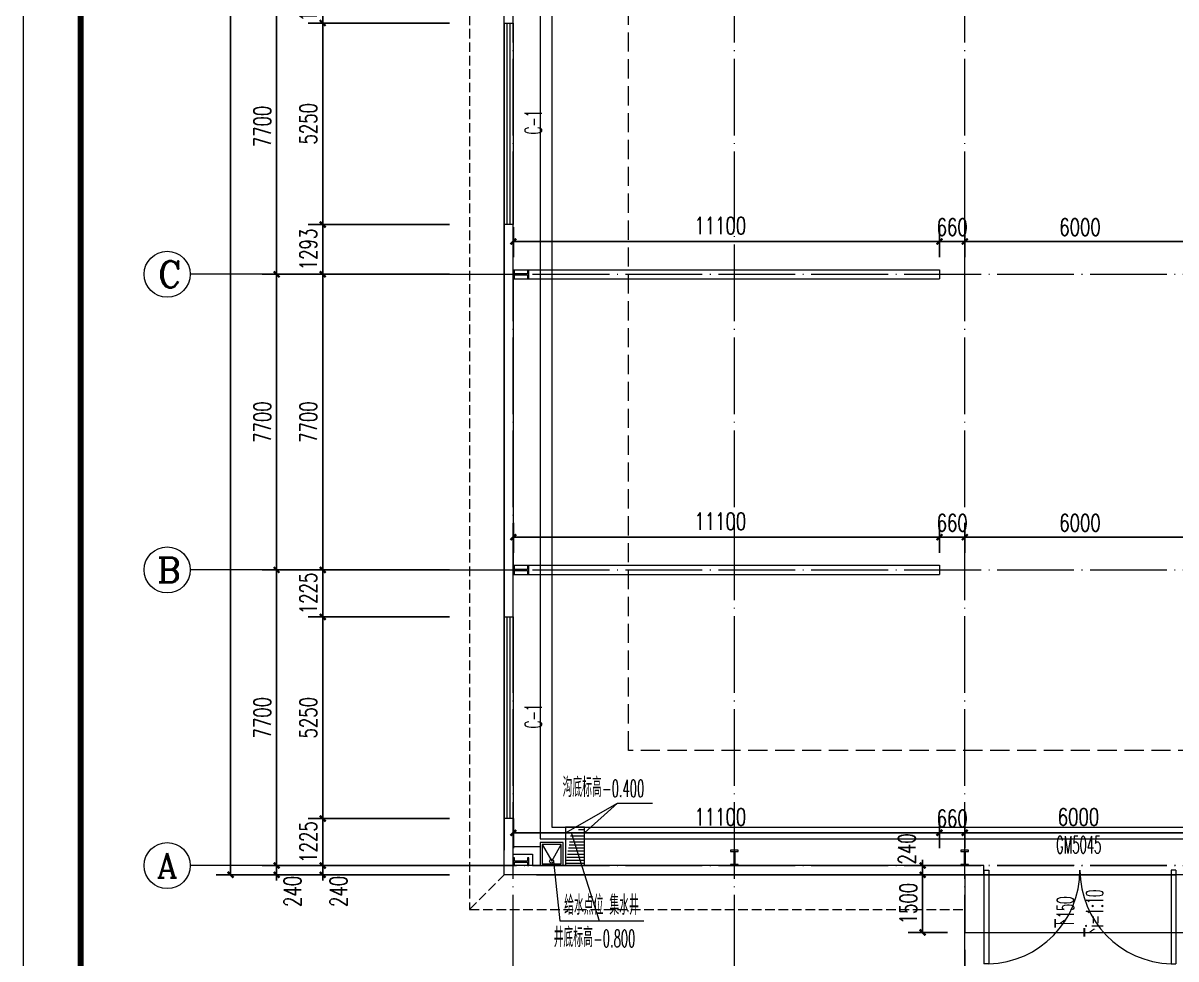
# Model space of a CAD drawing. Header units: inches. Extents: x -3733042 to -3450527, y 579159 to 997713.
# Drawn here: x -3561977 to -3531947, y 787208 to 811583 of the extents above; entities that cross this region are included whole.
import ezdxf

# ---------------------------------------------------------------- set-up
doc = ezdxf.new("R2010")
doc.units = ezdxf.units.IN
doc.header["$LTSCALE"] = 1000
doc.header["$MEASUREMENT"] = 0
doc.linetypes.add('DASH', pattern=[0.35, 0.25, -0.1])
doc.linetypes.add('DOTE', pattern=[2.42, 2, -0.2, 0.02, -0.2])
doc.layers.get('0').update_dxf_attribs({"lineweight": 18})
for name, color, linetype, lineweight in [('AXIS', 30, 'Continuous', 18), ('AXIS_TEXT', 7, 'Continuous', 18), ('COLUMN', 34, 'Continuous', 18), ('DIM_LEAD', 3, 'Continuous', 18), ('DIM_SYMB', 3, 'Continuous', 18), ('DOTE', 14, 'DOTE', 18), ('GROUND', 5, 'DASH', 18), ('PUB_DIM', 3, 'Continuous', 18), ('PUB_TEXT', 7, 'Continuous', 18), ('PUB_TITLE', 153, 'Continuous', 18), ('SURFACE', 255, 'Continuous', 18), ('WALL', 6, 'Continuous', 18), ('WINDOW', 4, 'Continuous', 18), ('WINDOW_TEXT', 7, 'Continuous', 18), ('地漏雨水管', 41, 'Continuous', 18), ('洁具', 115, 'Continuous', 18)]:
    doc.layers.add(name, color=color, linetype=linetype, lineweight=lineweight)
doc.styles.add('_TCH_AXIS', font='complex.shx', dxfattribs={"bigfont": 'gbcbig.shx'})
doc.styles.add('_TCH_DIM', font='simplex.shx', dxfattribs={"width": 0.7, "bigfont": 'gbcbig.shx'})
doc.styles.add('_TCH_DIM_T3', font='simplex.shx', dxfattribs={"width": 0.705882, "bigfont": 'gbcbig.shx'})
doc.styles.add('_TCH_WINDOW', font='simplex.shx', dxfattribs={"width": 0.7, "bigfont": 'gbcbig.shx'})
doc.styles.add('COMPLEX', font='complex.shx')
doc.dimstyles.new('_TCH_ARCH&&150', dxfattribs={"dimtxt": 446.25, "dimasz": 150, "dimexe": 375, "dimexo": 450, "dimgap": 150, "dimtad": 1, "dimdec": 0, "dimzin": 0, "dimdsep": 46, "dimtxsty": '_TCH_DIM_T3', "dimblk": 'ARCHTICK', "dimcen": 0.09, "dimdle": 300, "dimclrt": 7, "dimazin": 2, "dimtfac": 1, "dimtdec": 0, "dimtix": 1, "dimtmove": 2, "dimatfit": 3, "dimfxl": 1, "dimtolj": 1, "dimarcsym": 0})

# ---------------------------------------------------------------- blocks, each defined once
blk = doc.blocks.new('A$C7B7769C5')
at = {"layer": '洁具'}
for points in [[(0, 0), (600, 0), (600, 600), (0, 600)], [(50, 50), (550, 50), (550, 550), (50, 550)]]:
    blk.add_lwpolyline(points, close=True, dxfattribs=at)
blk.add_lwpolyline([(50, 550), (300, 117), (550, 550)], dxfattribs=at)
blk.add_circle((297, 117), 50, dxfattribs=at)
blk = doc.blocks.new('_ArchTick_2')
at = {"color": 0, "linetype": 'ByBlock'}
blk.add_lwpolyline([(-0.5, -0.5, 0.4, 0.4, 0), (0.5, 0.5, 0.4, 0.4, 0)], format="xyseb", dxfattribs=at)
blk = doc.blocks.new('*X145')
at = {"layer": 'PUB_DIM', "color": 0, "lineweight": -2}
for p, q in [((-3537447, 787449), (-3537447, 785851)), ((-3531447, 787449), (-3531447, 785851)), ((-3537447, 786226), (-3531447, 786226))]:
    blk.add_line(p, q, dxfattribs=at)
at = {"layer": 'PUB_DIM', "color": 0, "lineweight": -2, "xscale": 150, "yscale": 150, "zscale": 150, "rotation": 180}
blk.add_blockref('_ArchTick_2', (-3537447, 786226), dxfattribs=at)
at = {"layer": 'PUB_DIM', "color": 0, "lineweight": -2, "xscale": 150, "yscale": 150, "zscale": 150}
blk.add_blockref('_ArchTick_2', (-3531447, 786226), dxfattribs=at)
at = {"layer": 'PUB_DIM', "color": 7, "insert": (-3534447, 786599), "char_height": 446.2, "width": 1665, "attachment_point": 5, "style": '_TCH_DIM_T3'}
blk.add_mtext('6000', dxfattribs=at)
blk = doc.blocks.new('_ARCHTICK')
at = {"color": 0, "linetype": 'ByBlock', "const_width": 0.4}
blk.add_lwpolyline([(-0.5, -0.5), (0.5, 0.5)], dxfattribs=at)
blk = doc.blocks.new('*X147')
at = {"layer": 'PUB_DIM', "color": 0, "lineweight": -2}
for p, q in [((-3537897, 789399), (-3538920, 789399)), ((-3538545, 787899), (-3538545, 789399)), ((-3537897, 787899), (-3538920, 787899))]:
    blk.add_line(p, q, dxfattribs=at)
at = {"layer": 'PUB_DIM', "color": 0, "lineweight": -2, "xscale": 150, "yscale": 150, "zscale": 150}
for p, rotation in [((-3538545, 789399), 90), ((-3538545, 787899), 270)]:
    blk.add_blockref('_ArchTick_2', p, dxfattribs=dict(at, rotation=rotation))
at = {"layer": 'PUB_DIM', "color": 7, "insert": (-3538918, 788649), "char_height": 446.2, "width": 1485, "attachment_point": 5, "rotation": 90, "style": '_TCH_DIM_T3'}
blk.add_mtext('1500', dxfattribs=at)
blk = doc.blocks.new('*X148')
at = {"layer": 'PUB_DIM', "color": 0, "lineweight": -2}
for p, q in [((-3538545, 789639), (-3538545, 789789)), ((-3537897, 789639), (-3538920, 789639)), ((-3538545, 789399), (-3538545, 789639)), ((-3537897, 789399), (-3538920, 789399)), ((-3538545, 789399), (-3538545, 789249))]:
    blk.add_line(p, q, dxfattribs=at)
at = {"layer": 'PUB_DIM', "color": 0, "lineweight": -2, "xscale": 150, "yscale": 150, "zscale": 150}
for p, rotation in [((-3538545, 789639), 270), ((-3538545, 789399), 90)]:
    blk.add_blockref('_ArchTick_2', p, dxfattribs=dict(at, rotation=rotation))
at = {"layer": 'PUB_DIM', "color": 7, "insert": (-3538958, 790073), "char_height": 446.2, "width": 1215, "attachment_point": 5, "rotation": 90, "style": '_TCH_DIM_T3'}
blk.add_mtext('240', dxfattribs=at)
blk = doc.blocks.new('*X222')
at = {"layer": 'PUB_DIM', "color": 0, "lineweight": -2}
for p, q in [((-3549206, 790089), (-3549206, 790868)), ((-3538106, 790089), (-3538106, 790868)), ((-3549206, 790493), (-3538106, 790493))]:
    blk.add_line(p, q, dxfattribs=at)
at = {"layer": 'PUB_DIM', "color": 0, "lineweight": -2, "xscale": 150, "yscale": 150, "zscale": 150, "rotation": 180}
blk.add_blockref('_ArchTick_2', (-3549206, 790493), dxfattribs=at)
at = {"layer": 'PUB_DIM', "color": 0, "lineweight": -2, "xscale": 150, "yscale": 150, "zscale": 150}
blk.add_blockref('_ArchTick_2', (-3538106, 790493), dxfattribs=at)
at = {"layer": 'PUB_DIM', "color": 7, "insert": (-3543816, 790906), "char_height": 446.2, "width": 1710, "attachment_point": 5, "style": '_TCH_DIM_T3'}
blk.add_mtext('11100', dxfattribs=at)
blk = doc.blocks.new('*X223')
at = {"layer": 'PUB_DIM', "color": 0, "lineweight": -2}
for p, q in [((-3538106, 790089), (-3538106, 790868)), ((-3537446, 790089), (-3537446, 790868)), ((-3538106, 790493), (-3538256, 790493)), ((-3538106, 790493), (-3537446, 790493)), ((-3537446, 790493), (-3537296, 790493))]:
    blk.add_line(p, q, dxfattribs=at)
at = {"layer": 'PUB_DIM', "color": 0, "lineweight": -2, "xscale": 150, "yscale": 150, "zscale": 150}
blk.add_blockref('_ArchTick_2', (-3538106, 790493), dxfattribs=at)
at = {"layer": 'PUB_DIM', "color": 0, "lineweight": -2, "xscale": 150, "yscale": 150, "zscale": 150, "rotation": 180}
blk.add_blockref('_ArchTick_2', (-3537446, 790493), dxfattribs=at)
at = {"layer": 'PUB_DIM', "color": 7, "insert": (-3537776, 790867), "char_height": 446.2, "width": 1215, "attachment_point": 5, "style": '_TCH_DIM_T3'}
blk.add_mtext('660', dxfattribs=at)
blk = doc.blocks.new('*X224')
at = {"layer": 'PUB_DIM', "color": 0, "lineweight": -2}
for p, q in [((-3537446, 790089), (-3537446, 790868)), ((-3531446, 790089), (-3531446, 790868)), ((-3537446, 790493), (-3531446, 790493))]:
    blk.add_line(p, q, dxfattribs=at)
at = {"layer": 'PUB_DIM', "color": 0, "lineweight": -2, "xscale": 150, "yscale": 150, "zscale": 150, "rotation": 180}
blk.add_blockref('_ArchTick_2', (-3537446, 790493), dxfattribs=at)
at = {"layer": 'PUB_DIM', "color": 0, "lineweight": -2, "xscale": 150, "yscale": 150, "zscale": 150}
blk.add_blockref('_ArchTick_2', (-3531446, 790493), dxfattribs=at)
at = {"layer": 'PUB_DIM', "color": 7, "insert": (-3534486, 790906), "char_height": 446.2, "width": 1665, "attachment_point": 5, "style": '_TCH_DIM_T3'}
blk.add_mtext('6000', dxfattribs=at)
blk = doc.blocks.new('*X227')
at = {"layer": 'PUB_DIM', "color": 0, "lineweight": -2}
for p, q in [((-3549206, 797789), (-3549206, 798568)), ((-3538106, 797789), (-3538106, 798568)), ((-3549206, 798193), (-3538106, 798193))]:
    blk.add_line(p, q, dxfattribs=at)
at = {"layer": 'PUB_DIM', "color": 0, "lineweight": -2, "xscale": 150, "yscale": 150, "zscale": 150, "rotation": 180}
blk.add_blockref('_ArchTick_2', (-3549206, 798193), dxfattribs=at)
at = {"layer": 'PUB_DIM', "color": 0, "lineweight": -2, "xscale": 150, "yscale": 150, "zscale": 150}
blk.add_blockref('_ArchTick_2', (-3538106, 798193), dxfattribs=at)
at = {"layer": 'PUB_DIM', "color": 7, "insert": (-3543816, 798606), "char_height": 446.2, "width": 1710, "attachment_point": 5, "style": '_TCH_DIM_T3'}
blk.add_mtext('11100', dxfattribs=at)
blk = doc.blocks.new('*X228')
at = {"layer": 'PUB_DIM', "color": 0, "lineweight": -2}
for p, q in [((-3538106, 797789), (-3538106, 798568)), ((-3537446, 797789), (-3537446, 798568)), ((-3538106, 798193), (-3538256, 798193)), ((-3538106, 798193), (-3537446, 798193)), ((-3537446, 798193), (-3537296, 798193))]:
    blk.add_line(p, q, dxfattribs=at)
at = {"layer": 'PUB_DIM', "color": 0, "lineweight": -2, "xscale": 150, "yscale": 150, "zscale": 150}
blk.add_blockref('_ArchTick_2', (-3538106, 798193), dxfattribs=at)
at = {"layer": 'PUB_DIM', "color": 0, "lineweight": -2, "xscale": 150, "yscale": 150, "zscale": 150, "rotation": 180}
blk.add_blockref('_ArchTick_2', (-3537446, 798193), dxfattribs=at)
at = {"layer": 'PUB_DIM', "color": 7, "insert": (-3537776, 798567), "char_height": 446.2, "width": 1215, "attachment_point": 5, "style": '_TCH_DIM_T3'}
blk.add_mtext('660', dxfattribs=at)
blk = doc.blocks.new('*X229')
at = {"layer": 'PUB_DIM', "color": 0, "lineweight": -2}
for p, q in [((-3537446, 797789), (-3537446, 798568)), ((-3531446, 797789), (-3531446, 798568)), ((-3537446, 798193), (-3531446, 798193))]:
    blk.add_line(p, q, dxfattribs=at)
at = {"layer": 'PUB_DIM', "color": 0, "lineweight": -2, "xscale": 150, "yscale": 150, "zscale": 150, "rotation": 180}
blk.add_blockref('_ArchTick_2', (-3537446, 798193), dxfattribs=at)
at = {"layer": 'PUB_DIM', "color": 0, "lineweight": -2, "xscale": 150, "yscale": 150, "zscale": 150}
blk.add_blockref('_ArchTick_2', (-3531446, 798193), dxfattribs=at)
at = {"layer": 'PUB_DIM', "color": 7, "insert": (-3534446, 798567), "char_height": 446.2, "width": 1665, "attachment_point": 5, "style": '_TCH_DIM_T3'}
blk.add_mtext('6000', dxfattribs=at)
blk = doc.blocks.new('*X232')
at = {"layer": 'PUB_DIM', "color": 0, "lineweight": -2}
for p, q in [((-3549206, 805489), (-3549206, 806268)), ((-3538106, 805489), (-3538106, 806268)), ((-3549206, 805893), (-3538106, 805893))]:
    blk.add_line(p, q, dxfattribs=at)
at = {"layer": 'PUB_DIM', "color": 0, "lineweight": -2, "xscale": 150, "yscale": 150, "zscale": 150, "rotation": 180}
blk.add_blockref('_ArchTick_2', (-3549206, 805893), dxfattribs=at)
at = {"layer": 'PUB_DIM', "color": 0, "lineweight": -2, "xscale": 150, "yscale": 150, "zscale": 150}
blk.add_blockref('_ArchTick_2', (-3538106, 805893), dxfattribs=at)
at = {"layer": 'PUB_DIM', "color": 7, "insert": (-3543816, 806306), "char_height": 446.2, "width": 1710, "attachment_point": 5, "style": '_TCH_DIM_T3'}
blk.add_mtext('11100', dxfattribs=at)
blk = doc.blocks.new('*X233')
at = {"layer": 'PUB_DIM', "color": 0, "lineweight": -2}
for p, q in [((-3538106, 805489), (-3538106, 806268)), ((-3537446, 805489), (-3537446, 806268)), ((-3538106, 805893), (-3538256, 805893)), ((-3538106, 805893), (-3537446, 805893)), ((-3537446, 805893), (-3537296, 805893))]:
    blk.add_line(p, q, dxfattribs=at)
at = {"layer": 'PUB_DIM', "color": 0, "lineweight": -2, "xscale": 150, "yscale": 150, "zscale": 150}
blk.add_blockref('_ArchTick_2', (-3538106, 805893), dxfattribs=at)
at = {"layer": 'PUB_DIM', "color": 0, "lineweight": -2, "xscale": 150, "yscale": 150, "zscale": 150, "rotation": 180}
blk.add_blockref('_ArchTick_2', (-3537446, 805893), dxfattribs=at)
at = {"layer": 'PUB_DIM', "color": 7, "insert": (-3537776, 806267), "char_height": 446.2, "width": 1215, "attachment_point": 5, "style": '_TCH_DIM_T3'}
blk.add_mtext('660', dxfattribs=at)
blk = doc.blocks.new('*X234')
at = {"layer": 'PUB_DIM', "color": 0, "lineweight": -2}
for p, q in [((-3537446, 805489), (-3537446, 806268)), ((-3531446, 805489), (-3531446, 806268)), ((-3537446, 805893), (-3531446, 805893))]:
    blk.add_line(p, q, dxfattribs=at)
at = {"layer": 'PUB_DIM', "color": 0, "lineweight": -2, "xscale": 150, "yscale": 150, "zscale": 150, "rotation": 180}
blk.add_blockref('_ArchTick_2', (-3537446, 805893), dxfattribs=at)
at = {"layer": 'PUB_DIM', "color": 0, "lineweight": -2, "xscale": 150, "yscale": 150, "zscale": 150}
blk.add_blockref('_ArchTick_2', (-3531446, 805893), dxfattribs=at)
at = {"layer": 'PUB_DIM', "color": 7, "insert": (-3534446, 806267), "char_height": 446.2, "width": 1665, "attachment_point": 5, "style": '_TCH_DIM_T3'}
blk.add_mtext('6000', dxfattribs=at)
blk = doc.blocks.new('*X556')
at = {"layer": 'AXIS', "color": 0, "lineweight": -2}
for p, q in [((-3554172, 789639), (-3554172, 789789)), ((-3550872, 789639), (-3554547, 789639)), ((-3554172, 789399), (-3554172, 789639)), ((-3550872, 789399), (-3554547, 789399)), ((-3554172, 789399), (-3554172, 789249))]:
    blk.add_line(p, q, dxfattribs=at)
at = {"layer": 'AXIS', "color": 0, "lineweight": -2, "xscale": 150, "yscale": 150, "zscale": 150}
for p, rotation in [((-3554172, 789639), 270), ((-3554172, 789399), 90)]:
    blk.add_blockref('_ArchTick_2', p, dxfattribs=dict(at, rotation=rotation))
at = {"layer": 'AXIS', "color": 7, "insert": (-3553759, 788966), "char_height": 446.2, "width": 1215, "attachment_point": 5, "rotation": 90, "style": '_TCH_DIM_T3'}
blk.add_mtext('240', dxfattribs=at)
blk = doc.blocks.new('*X557')
at = {"layer": 'AXIS', "color": 0, "lineweight": -2}
for p, q in [((-3554172, 790864), (-3554172, 791014)), ((-3550872, 790864), (-3554547, 790864)), ((-3554172, 789639), (-3554172, 790864)), ((-3550872, 789639), (-3554547, 789639)), ((-3554172, 789639), (-3554172, 789489))]:
    blk.add_line(p, q, dxfattribs=at)
at = {"layer": 'AXIS', "color": 0, "lineweight": -2, "xscale": 150, "yscale": 150, "zscale": 150}
for p, rotation in [((-3554172, 790864), 270), ((-3554172, 789639), 90)]:
    blk.add_blockref('_ArchTick_2', p, dxfattribs=dict(at, rotation=rotation))
at = {"layer": 'AXIS', "color": 7, "insert": (-3554545, 790252), "char_height": 446.2, "width": 1485, "attachment_point": 5, "rotation": 90, "style": '_TCH_DIM_T3'}
blk.add_mtext('1225', dxfattribs=at)
blk = doc.blocks.new('*X558')
at = {"layer": 'AXIS', "color": 0, "lineweight": -2}
for p, q in [((-3550872, 796114), (-3554547, 796114)), ((-3554172, 790864), (-3554172, 796114)), ((-3550872, 790864), (-3554547, 790864))]:
    blk.add_line(p, q, dxfattribs=at)
at = {"layer": 'AXIS', "color": 0, "lineweight": -2, "xscale": 150, "yscale": 150, "zscale": 150}
for p, rotation in [((-3554172, 796114), 90), ((-3554172, 790864), 270)]:
    blk.add_blockref('_ArchTick_2', p, dxfattribs=dict(at, rotation=rotation))
at = {"layer": 'AXIS', "color": 7, "insert": (-3554545, 793489), "char_height": 446.2, "width": 1575, "attachment_point": 5, "rotation": 90, "style": '_TCH_DIM_T3'}
blk.add_mtext('5250', dxfattribs=at)
blk = doc.blocks.new('*X559')
at = {"layer": 'AXIS', "color": 0, "lineweight": -2}
for p, q in [((-3550872, 797339), (-3554547, 797339)), ((-3554172, 797339), (-3554172, 797489)), ((-3554172, 796114), (-3554172, 797339)), ((-3550872, 796114), (-3554547, 796114)), ((-3554172, 796114), (-3554172, 795964))]:
    blk.add_line(p, q, dxfattribs=at)
at = {"layer": 'AXIS', "color": 0, "lineweight": -2, "xscale": 150, "yscale": 150, "zscale": 150}
for p, rotation in [((-3554172, 797339), 270), ((-3554172, 796114), 90)]:
    blk.add_blockref('_ArchTick_2', p, dxfattribs=dict(at, rotation=rotation))
at = {"layer": 'AXIS', "color": 7, "insert": (-3554545, 796727), "char_height": 446.2, "width": 1485, "attachment_point": 5, "rotation": 90, "style": '_TCH_DIM_T3'}
blk.add_mtext('1225', dxfattribs=at)
blk = doc.blocks.new('*X560')
at = {"layer": 'AXIS', "color": 0, "lineweight": -2}
for p, q in [((-3550872, 805039), (-3554547, 805039)), ((-3554172, 797339), (-3554172, 805039)), ((-3550872, 797339), (-3554547, 797339))]:
    blk.add_line(p, q, dxfattribs=at)
at = {"layer": 'AXIS', "color": 0, "lineweight": -2, "xscale": 150, "yscale": 150, "zscale": 150}
for p, rotation in [((-3554172, 805039), 90), ((-3554172, 797339), 270)]:
    blk.add_blockref('_ArchTick_2', p, dxfattribs=dict(at, rotation=rotation))
at = {"layer": 'AXIS', "color": 7, "insert": (-3554545, 801189), "char_height": 446.2, "width": 1665, "attachment_point": 5, "rotation": 90, "style": '_TCH_DIM_T3'}
blk.add_mtext('7700', dxfattribs=at)
blk = doc.blocks.new('*X561')
at = {"layer": 'AXIS', "color": 0, "lineweight": -2}
for p, q in [((-3550872, 806333), (-3554547, 806333)), ((-3554172, 806333), (-3554172, 806483)), ((-3554172, 805039), (-3554172, 806333)), ((-3550872, 805039), (-3554547, 805039)), ((-3554172, 805039), (-3554172, 804889))]:
    blk.add_line(p, q, dxfattribs=at)
at = {"layer": 'AXIS', "color": 0, "lineweight": -2, "xscale": 150, "yscale": 150, "zscale": 150}
for p, rotation in [((-3554172, 806333), 270), ((-3554172, 805039), 90)]:
    blk.add_blockref('_ArchTick_2', p, dxfattribs=dict(at, rotation=rotation))
at = {"layer": 'AXIS', "color": 7, "insert": (-3554545, 805686), "char_height": 446.2, "width": 1485, "attachment_point": 5, "rotation": 90, "style": '_TCH_DIM_T3'}
blk.add_mtext('1293', dxfattribs=at)
blk = doc.blocks.new('*X562')
at = {"layer": 'AXIS', "color": 0, "lineweight": -2}
for p, q in [((-3550872, 811583), (-3554547, 811583)), ((-3554172, 806333), (-3554172, 811583)), ((-3550872, 806333), (-3554547, 806333))]:
    blk.add_line(p, q, dxfattribs=at)
at = {"layer": 'AXIS', "color": 0, "lineweight": -2, "xscale": 150, "yscale": 150, "zscale": 150}
for p, rotation in [((-3554172, 811583), 90), ((-3554172, 806333), 270)]:
    blk.add_blockref('_ArchTick_2', p, dxfattribs=dict(at, rotation=rotation))
at = {"layer": 'AXIS', "color": 7, "insert": (-3554545, 808958), "char_height": 446.2, "width": 1575, "attachment_point": 5, "rotation": 90, "style": '_TCH_DIM_T3'}
blk.add_mtext('5250', dxfattribs=at)
blk = doc.blocks.new('*X563')
at = {"layer": 'AXIS', "color": 0, "lineweight": -2}
for p, q in [((-3550872, 812739), (-3554547, 812739)), ((-3554172, 812739), (-3554172, 812889)), ((-3554172, 811583), (-3554172, 812739)), ((-3550872, 811583), (-3554547, 811583)), ((-3554172, 811583), (-3554172, 811433))]:
    blk.add_line(p, q, dxfattribs=at)
at = {"layer": 'AXIS', "color": 0, "lineweight": -2, "xscale": 150, "yscale": 150, "zscale": 150}
for p, rotation in [((-3554172, 812739), 270), ((-3554172, 811583), 90)]:
    blk.add_blockref('_ArchTick_2', p, dxfattribs=dict(at, rotation=rotation))
at = {"layer": 'AXIS', "color": 7, "insert": (-3554545, 812161), "char_height": 446.2, "width": 1350, "attachment_point": 5, "rotation": 90, "style": '_TCH_DIM_T3'}
blk.add_mtext('1157', dxfattribs=at)
blk = doc.blocks.new('*X577')
at = {"layer": 'AXIS', "color": 0, "lineweight": -2}
for p, q in [((-3555372, 789639), (-3555372, 789789)), ((-3552072, 789639), (-3555747, 789639)), ((-3555372, 789399), (-3555372, 789639)), ((-3552072, 789399), (-3555747, 789399)), ((-3555372, 789399), (-3555372, 789249))]:
    blk.add_line(p, q, dxfattribs=at)
at = {"layer": 'AXIS', "color": 0, "lineweight": -2, "xscale": 150, "yscale": 150, "zscale": 150}
for p, rotation in [((-3555372, 789639), 270), ((-3555372, 789399), 90)]:
    blk.add_blockref('_ArchTick_2', p, dxfattribs=dict(at, rotation=rotation))
at = {"layer": 'AXIS', "color": 7, "insert": (-3554959, 788966), "char_height": 446.2, "width": 1215, "attachment_point": 5, "rotation": 90, "style": '_TCH_DIM_T3'}
blk.add_mtext('240', dxfattribs=at)
blk = doc.blocks.new('*X578')
at = {"layer": 'AXIS', "color": 0, "lineweight": -2}
for p, q in [((-3552072, 797339), (-3555747, 797339)), ((-3555372, 789639), (-3555372, 797339)), ((-3552072, 789639), (-3555747, 789639))]:
    blk.add_line(p, q, dxfattribs=at)
at = {"layer": 'AXIS', "color": 0, "lineweight": -2, "xscale": 150, "yscale": 150, "zscale": 150}
for p, rotation in [((-3555372, 797339), 90), ((-3555372, 789639), 270)]:
    blk.add_blockref('_ArchTick_2', p, dxfattribs=dict(at, rotation=rotation))
at = {"layer": 'AXIS', "color": 7, "insert": (-3555745, 793489), "char_height": 446.2, "width": 1665, "attachment_point": 5, "rotation": 90, "style": '_TCH_DIM_T3'}
blk.add_mtext('7700', dxfattribs=at)
blk = doc.blocks.new('*X579')
at = {"layer": 'AXIS', "color": 0, "lineweight": -2}
for p, q in [((-3552072, 805039), (-3555747, 805039)), ((-3555372, 797339), (-3555372, 805039)), ((-3552072, 797339), (-3555747, 797339))]:
    blk.add_line(p, q, dxfattribs=at)
at = {"layer": 'AXIS', "color": 0, "lineweight": -2, "xscale": 150, "yscale": 150, "zscale": 150}
for p, rotation in [((-3555372, 805039), 90), ((-3555372, 797339), 270)]:
    blk.add_blockref('_ArchTick_2', p, dxfattribs=dict(at, rotation=rotation))
at = {"layer": 'AXIS', "color": 7, "insert": (-3555745, 801189), "char_height": 446.2, "width": 1665, "attachment_point": 5, "rotation": 90, "style": '_TCH_DIM_T3'}
blk.add_mtext('7700', dxfattribs=at)
blk = doc.blocks.new('*X580')
at = {"layer": 'AXIS', "color": 0, "lineweight": -2}
for p, q in [((-3552072, 812739), (-3555747, 812739)), ((-3555372, 805039), (-3555372, 812739)), ((-3552072, 805039), (-3555747, 805039))]:
    blk.add_line(p, q, dxfattribs=at)
at = {"layer": 'AXIS', "color": 0, "lineweight": -2, "xscale": 150, "yscale": 150, "zscale": 150}
for p, rotation in [((-3555372, 812739), 90), ((-3555372, 805039), 270)]:
    blk.add_blockref('_ArchTick_2', p, dxfattribs=dict(at, rotation=rotation))
at = {"layer": 'AXIS', "color": 7, "insert": (-3555745, 808889), "char_height": 446.2, "width": 1665, "attachment_point": 5, "rotation": 90, "style": '_TCH_DIM_T3'}
blk.add_mtext('7700', dxfattribs=at)
blk = doc.blocks.new('*X588')
at = {"layer": 'AXIS', "color": 0, "lineweight": -2}
for p, q in [((-3552072, 859179), (-3556947, 859179)), ((-3556572, 789399), (-3556572, 859179)), ((-3552072, 789399), (-3556947, 789399))]:
    blk.add_line(p, q, dxfattribs=at)
at = {"layer": 'AXIS', "color": 0, "lineweight": -2, "xscale": 150, "yscale": 150, "zscale": 150}
for p, rotation in [((-3556572, 859179), 90), ((-3556572, 789399), 270)]:
    blk.add_blockref('_ArchTick_2', p, dxfattribs=dict(at, rotation=rotation))
at = {"layer": 'AXIS', "color": 7, "insert": (-3556945, 824289), "char_height": 446.2, "width": 2115, "attachment_point": 5, "rotation": 90, "style": '_TCH_DIM_T3'}
blk.add_mtext('69780', dxfattribs=at)
blk = doc.blocks.new('$DorLib2D$00000002')
for p, q in [((-0.5, 0), (-0.5, 0.4875)), ((-0.475, 0.4875), (-0.5, 0.4875)), ((-0.475, 0), (-0.475, 0.4875)), ((0.475, 0), (0.475, 0.4875)), ((0.475, 0.4875), (0.5, 0.4875)), ((0.5, 0), (0.5, 0.4875)), ((-0.5, 0), (-0.475, 0)), ((0.5, 0), (0.475, 0))]:
    blk.add_line(p, q)
at = {"lineweight": 13}
for centre, start, end in [((-0.4875, 0), 0, 88.53072), ((0.4875, 0), 91.46928, 180)]:
    blk.add_arc(centre, 0.4875, start, end, dxfattribs=at)
blk = doc.blocks.new('_AXISO')
blk.add_circle((0, 0), 0.5)
at = {"layer": 'AXIS_TEXT', "style": 'COMPLEX', "width": 1.04167}
blk.add_attdef('A', (-0.25, -0.28), '', height=0.56, dxfattribs=at)
blk = doc.blocks.new('$WINLIB2D$00000001')
at = {"color": 0}
for points in [[(-0.5, 0.5), (-0.5, -0.5)], [(-0.5, 0.5), (0.5, 0.5)], [(0.5, -0.5), (0.5, 0.5)], [(0.5, 0.1667), (-0.5, 0.1667)], [(0.5, -0.1667), (-0.5, -0.1667)], [(-0.5, -0.5), (0.5, -0.5)]]:
    blk.add_lwpolyline(points, dxfattribs=at)

msp = doc.modelspace()

# ---------------------------------------------------------------- hatches: boundary and pattern name
at = {"layer": '地漏雨水管'}
h = msp.add_hatch(dxfattribs=at)
h.set_pattern_fill('ANSI31', color=256, style=0, pattern_type=0)
h.set_pattern_definition([(180, (0, 0), (-7e-14, -79.375), [])])
h.paths.add_polyline_path([(-3547350.6, 789648.7), (-3547850.6, 789648.7), (-3547697.7, 790502.2), (-3547350.6, 790638.7)], flags=0)

# ---------------------------------------------------------------- linework, layer by layer
for points in [[(-3549446.4, 859179.3), (-3513446.4, 859179.3), (-3513446.4, 789399.3), (-3549446.4, 789399.3)], [(-3537447, 787899.3), (-3531446.4, 787899.3), (-3531446.4, 789399.3), (-3537447, 789399.3)]]:
    msp.add_lwpolyline(points, close=True)
at = {"layer": 'AXIS'}
for p, q in [((-3551621.9, 805039.3), (-3557621.9, 805039.3)), ((-3551621.9, 797339.3), (-3557621.9, 797339.3)), ((-3551621.9, 789639.3), (-3557621.9, 789639.3))]:
    msp.add_line(p, q, dxfattribs=at)
at = {"layer": 'COLUMN'}
for p, q in [((-3549175.7, 805139.3), (-3549205.7, 805139.3)), ((-3549205.7, 805139.3), (-3549205.7, 804939.3)), ((-3549175.7, 805054.3), (-3549175.7, 805139.3)), ((-3548805.7, 805139.3), (-3548835.7, 805139.3)), ((-3548835.7, 805139.3), (-3548835.7, 805054.3)), ((-3548805.7, 804939.3), (-3548805.7, 805139.3)), ((-3549205.7, 804939.3), (-3549175.7, 804939.3)), ((-3548835.7, 805054.3), (-3549175.7, 805054.3)), ((-3549175.7, 804939.3), (-3549175.7, 805024.3)), ((-3549175.7, 805024.3), (-3548835.7, 805024.3)), ((-3548835.7, 805024.3), (-3548835.7, 804939.3)), ((-3548835.7, 804939.3), (-3548805.7, 804939.3)), ((-3549176.4, 797439.3), (-3549206.4, 797439.3)), ((-3549206.4, 797439.3), (-3549206.4, 797239.3)), ((-3549176.4, 797354.3), (-3549176.4, 797439.3)), ((-3548836.4, 797354.3), (-3549176.4, 797354.3)), ((-3549176.4, 797239.3), (-3549176.4, 797324.3)), ((-3549176.4, 797324.3), (-3548836.4, 797324.3)), ((-3548806.4, 797439.3), (-3548836.4, 797439.3)), ((-3548836.4, 797439.3), (-3548836.4, 797354.3)), ((-3548836.4, 797324.3), (-3548836.4, 797239.3)), ((-3548806.4, 797239.3), (-3548806.4, 797439.3)), ((-3549206.4, 797239.3), (-3549176.4, 797239.3)), ((-3548836.4, 797239.3), (-3548806.4, 797239.3)), ((-3549176.4, 789839.3), (-3549206.4, 789839.3)), ((-3549206.4, 789839.3), (-3549206.4, 789639.3)), ((-3549176.4, 789754.3), (-3549176.4, 789839.3)), ((-3548806.4, 789839.3), (-3548836.4, 789839.3)), ((-3548836.4, 789839.3), (-3548836.4, 789754.3)), ((-3548806.4, 789639.3), (-3548806.4, 789839.3)), ((-3543347, 790039.3), (-3543547, 790039.3)), ((-3543547, 790039.3), (-3543547, 790009.3)), ((-3543547, 790009.3), (-3543462, 790009.3)), ((-3543462, 790009.3), (-3543462, 789669.3)), ((-3543432, 789669.3), (-3543432, 790009.3)), ((-3543432, 790009.3), (-3543347, 790009.3)), ((-3543347, 790009.3), (-3543347, 790039.3)), ((-3537347, 790039.3), (-3537547, 790039.3)), ((-3537547, 790039.3), (-3537547, 790009.3)), ((-3537547, 790009.3), (-3537462, 790009.3)), ((-3537462, 790009.3), (-3537462, 789669.3)), ((-3537432, 789669.3), (-3537432, 790009.3)), ((-3537432, 790009.3), (-3537347, 790009.3)), ((-3537347, 790009.3), (-3537347, 790039.3)), ((-3549206.4, 789639.3), (-3549176.4, 789639.3)), ((-3548836.4, 789754.3), (-3549176.4, 789754.3)), ((-3549176.4, 789639.3), (-3549176.4, 789724.3)), ((-3549176.4, 789724.3), (-3548836.4, 789724.3)), ((-3548836.4, 789724.3), (-3548836.4, 789639.3)), ((-3548836.4, 789639.3), (-3548806.4, 789639.3)), ((-3543462, 789669.3), (-3543547, 789669.3)), ((-3543547, 789669.3), (-3543547, 789639.3)), ((-3543547, 789639.3), (-3543347, 789639.3)), ((-3543347, 789669.3), (-3543432, 789669.3)), ((-3543347, 789639.3), (-3543347, 789669.3)), ((-3537462, 789669.3), (-3537547, 789669.3)), ((-3537547, 789669.3), (-3537547, 789639.3)), ((-3537547, 789639.3), (-3537347, 789639.3)), ((-3537347, 789669.3), (-3537432, 789669.3)), ((-3537347, 789639.3), (-3537347, 789669.3))]:
    msp.add_line(p, q, dxfattribs=at)
at = {"layer": 'DIM_LEAD'}
for p, q in [((-3547850.6, 790488.7), (-3546496.2, 791268)), ((-3547350.6, 790488.7), (-3546496.2, 791268)), ((-3546496.2, 791268), (-3545579.6, 791268)), ((-3547697.7, 790502.2), (-3546968.5, 788198.1)), ((-3548160.4, 789755.5), (-3547992.5, 788198.1)), ((-3547992.5, 788198.1), (-3546722.9, 788198.1)), ((-3546968.5, 788198.1), (-3545811.3, 788198.1))]:
    msp.add_line(p, q, dxfattribs=at)
at = {"layer": 'DIM_SYMB'}
msp.add_lwpolyline([(-3534447, 788899.3, 0, 0, 0), (-3534447, 788349.3, 120, 0, 0), (-3534447, 787899.3, 0, 0, 0)], format="xyseb", dxfattribs=at)
at = {"layer": 'DOTE'}
for p, q in [((-3549207, 786875), (-3549207, 863576.4)), ((-3543447, 786875), (-3543447, 863576.4)), ((-3537447, 786875), (-3537447, 863576.4)), ((-3551124.3, 805039.3), (-3511272.1, 805039.3)), ((-3551124.3, 797339.3), (-3511272.1, 797339.3)), ((-3510401.2, 789639.3), (-3551803, 789639.3)), ((-3551124.3, 789639.3), (-3511272.1, 789639.3))]:
    msp.add_line(p, q, dxfattribs=at)
at = {"layer": 'GROUND'}
msp.add_line((-3550346.4, 788499.3), (-3549446.4, 789399.3), dxfattribs=at)
msp.add_lwpolyline([(-3537447, 860079.3), (-3550346.4, 860079.3), (-3550346.4, 788499.3), (-3537447, 788499.3)], dxfattribs=at)
at = {"layer": 'PUB_TITLE'}
msp.add_lwpolyline([(-3561976.8, 767462.6), (-3498976.8, 767462.6), (-3498976.8, 878912.6), (-3561976.8, 878912.6)], close=True, dxfattribs=at)
msp.add_lwpolyline([(-3560476.8, 768962.6, 150, 150, 0), (-3500476.8, 768962.6, 150, 150, 0), (-3500476.8, 875162.6, 150, 150, 0), (-3560476.8, 875162.6, 150, 150, 0)], format="xyseb", close=True, dxfattribs=at)
at = {"layer": 'SURFACE', "linetype": 'DASH', "ltscale": 2}
msp.add_lwpolyline([(-3546207, 855939.3), (-3516686.4, 855939.3), (-3516686.4, 792639.3), (-3546207, 792639.3)], close=True, dxfattribs=at)
at = {"layer": 'WALL'}
for p, q in [((-3549206.4, 806332.7), (-3549446.4, 806332.7)), ((-3549446.4, 806332.7), (-3549446.4, 805039.3)), ((-3549206.4, 805159.3), (-3549206.4, 806332.7)), ((-3549206.4, 805159.3), (-3538106.4, 805159.3)), ((-3538106.4, 805159.3), (-3538106.4, 804919.3)), ((-3549446.4, 805039.3), (-3549446.4, 797339.3)), ((-3549206.4, 804919.3), (-3538106.4, 804919.3)), ((-3549206.4, 804919.3), (-3549206.4, 797459.3)), ((-3549446.4, 797339.3), (-3549446.4, 796114.3)), ((-3549206.4, 797459.3), (-3538107, 797459.3)), ((-3538107, 797459.3), (-3538107, 797219.3)), ((-3549206.4, 797219.3), (-3538107, 797219.3)), ((-3549206.4, 796114.3), (-3549206.4, 797219.3)), ((-3549446.4, 796114.3), (-3549206.4, 796114.3)), ((-3549206.4, 790864.3), (-3549446.4, 790864.3)), ((-3549446.4, 790864.3), (-3549446.4, 790039.3)), ((-3549206.4, 790139.3), (-3549206.4, 790864.3)), ((-3549206.4, 790139.3), (-3548507, 790139.3)), ((-3548507, 790139.3), (-3548507, 789639.3)), ((-3549446.4, 789399.3), (-3549446.4, 790039.3)), ((-3549206.4, 789939.3), (-3548707, 789939.3)), ((-3549206.4, 789639.3), (-3549206.4, 789939.3)), ((-3548707, 789939.3), (-3548707, 789639.3)), ((-3548707, 789639.3), (-3549206.4, 789639.3)), ((-3536947, 789639.3), (-3548507, 789639.3)), ((-3536947, 789399.3), (-3536947, 789639.3)), ((-3548607, 789399.3), (-3549446.4, 789399.3)), ((-3548607, 789399.3), (-3536947, 789399.3))]:
    msp.add_line(p, q, dxfattribs=at)
at = {"layer": 'WINDOW'}
msp.add_line((-3536947, 789399.3), (-3531947, 789399.3), dxfattribs=at)
at = {"layer": '地漏雨水管'}
for points in [[(-3548506.4, 790339.3), (-3514386.4, 790339.3), (-3514386.4, 858239.3), (-3548506.4, 858239.3)], [(-3548206.4, 790639.3), (-3514686.4, 790639.3), (-3514686.4, 857939.3), (-3548206.4, 857939.3)], [(-3547850.6, 790638.7), (-3547850.6, 789648.7), (-3547350.6, 789648.7), (-3547350.6, 790638.7)]]:
    msp.add_lwpolyline(points, close=True, dxfattribs=at)

# ---------------------------------------------------------------- block references
msp.add_blockref('A$C7B7769C5', (-3548507, 789638.7))
at = {"layer": 'AXIS'}
ref = msp.add_blockref('_AXISO', (-3558221.9, 805039.3), dxfattribs=dict(at, xscale=1200, yscale=1200, zscale=1200))
ref.add_attrib('A', 'C', (-3558466, 804697.6), dxfattribs={"layer": 'AXIS_TEXT', "height": 683.5, "style": '_TCH_AXIS'})
ref = msp.add_blockref('_AXISO', (-3558221.9, 797339.3), dxfattribs=dict(at, xscale=1200, yscale=1200, zscale=1200))
ref.add_attrib('A', 'B', (-3558486.2, 797012.9), dxfattribs={"layer": 'AXIS_TEXT', "height": 652.9, "style": '_TCH_AXIS'})
ref = msp.add_blockref('_AXISO', (-3558221.9, 789639.3), dxfattribs=dict(at, xscale=1200, yscale=1200, zscale=1200))
ref.add_attrib('A', 'A', (-3558495.2, 789320.5), dxfattribs={"layer": 'AXIS_TEXT', "height": 637.8, "style": '_TCH_AXIS'})
at = {"layer": 'WINDOW'}
ref = msp.add_blockref('$WINLIB2D$00000001', (-3549326.4, 808957.7), dxfattribs=dict(at, xscale=5250, yscale=-240, zscale=5250, rotation=270))
ref.add_attrib('A', 'C-1', (-3548462.3, 808684.7), dxfattribs={"layer": 'WINDOW_TEXT', "height": 446.25, "rotation": 90, "style": '_TCH_WINDOW', "width": 0.494118})
ref = msp.add_blockref('$WINLIB2D$00000001', (-3549326.4, 793489.3), dxfattribs=dict(at, xscale=5250, yscale=-240, zscale=5250, rotation=270))
ref.add_attrib('A', 'C-1', (-3548462.3, 793216.3), dxfattribs={"layer": 'WINDOW_TEXT', "height": 446.25, "rotation": 90, "style": '_TCH_WINDOW', "width": 0.494118})
ref = msp.add_blockref('$DorLib2D$00000002', (-3534447, 789519.3), dxfattribs=dict(at, xscale=-5000, yscale=-5000, zscale=-5000))
ref.add_attrib('A', 'GM5045', (-3535071.8, 789956.1), dxfattribs={"layer": 'WINDOW_TEXT', "height": 446.25, "style": '_TCH_WINDOW', "width": 0.494118})

# ---------------------------------------------------------------- texts
at = {"layer": 'PUB_TEXT', "style": '_TCH_DIM'}
for s, height, width, p in [('沟底标高', 506.38, 0.7, (-3547924.3, 791425.5)), ('-0.400', 446.25, 0.494118, (-3546892.1, 791425.5)), ('给水点位', 506.38, 0.7, (-3547881.3, 788355.6)), ('集水井', 506.38, 0.7, (-3546703.8, 788355.6)), ('井底标高', 506.38, 0.7, (-3548155.9, 787515.6)), ('-0.800', 446.25, 0.494118, (-3547123.8, 787515.6))]:
    msp.add_text(s, height=height, dxfattribs=dict(at, width=width)).set_placement(p)
for s, height, width, p in [('i=1:10', 446.25, 0.494118, (-3533842.7, 788029.6)), ('150', 446.25, 0.494118, (-3534604.5, 788265.9)), ('下', 506.4, 0.7, (-3534604.5, 788007.8)), ('下', 506.4, 0.7, (-3533842.7, 787771.6))]:
    msp.add_text(s, height=height, rotation=90, dxfattribs=dict(at, width=width)).set_placement(p)

# ---------------------------------------------------------------- dimensions: what is measured, and where the dimension line sits
at = {"layer": 'AXIS'}
for base, p1, p2, picture, middle in [((-3556571.9, 859179.3), (-3551621.9, 789399.3), (-3551621.9, 859179.3), '*X588', (-3556945, 824289.3)), ((-3555371.9, 812739.3), (-3551621.9, 805039.3), (-3551621.9, 812739.3), '*X580', (-3555745, 808889.3)), ((-3554171.9, 812739.3), (-3550421.9, 811582.7), (-3550421.9, 812739.3), '*X563', (-3554545, 812161)), ((-3554171.9, 811582.7), (-3550421.9, 806332.7), (-3550421.9, 811582.7), '*X562', (-3554545, 808957.7)), ((-3554171.9, 806332.7), (-3550421.9, 805039.3), (-3550421.9, 806332.7), '*X561', (-3554545, 805686)), ((-3555371.9, 805039.3), (-3551621.9, 797339.3), (-3551621.9, 805039.3), '*X579', (-3555745, 801189.3)), ((-3554171.9, 805039.3), (-3550421.9, 797339.3), (-3550421.9, 805039.3), '*X560', (-3554545, 801189.3)), ((-3555371.9, 797339.3), (-3551621.9, 789639.3), (-3551621.9, 797339.3), '*X578', (-3555745, 793489.3)), ((-3554171.9, 797339.3), (-3550421.9, 796114.3), (-3550421.9, 797339.3), '*X559', (-3554545, 796726.8)), ((-3554171.9, 796114.3), (-3550421.9, 790864.3), (-3550421.9, 796114.3), '*X558', (-3554545, 793489.3)), ((-3554171.9, 790864.3), (-3550421.9, 789639.3), (-3550421.9, 790864.3), '*X557', (-3554545, 790251.8))]:
    dim = msp.add_linear_dim(base=base, p1=p1, p2=p2, angle=90, dimstyle='_TCH_ARCH&&150', override={"dimsah": 1, "dimtzin": 0}, dxfattribs=at)
    dim.commit()
    dim.dimension.update_dxf_attribs({"geometry": picture, "text_midpoint": middle})
for base, p1, p2, picture, middle in [((-3555371.9, 789639.3), (-3551621.9, 789399.3), (-3551621.9, 789639.3), '*X577', (-3554959.4, 788965.8)), ((-3554171.9, 789639.3), (-3550421.9, 789399.3), (-3550421.9, 789639.3), '*X556', (-3553759.4, 788965.8))]:
    dim = msp.add_linear_dim(base=base, p1=p1, p2=p2, angle=90, dimstyle='_TCH_ARCH&&150', override={"dimsah": 1, "dimtzin": 0}, dxfattribs=at)
    dim.commit()
    dim.dimension.update_dxf_attribs({"geometry": picture, "text_midpoint": middle, "dimtype": 160})
at = {"layer": 'PUB_DIM'}
for base, p1, p2, picture, middle in [((-3538106.4, 805893.5), (-3549206.4, 805039.3), (-3538106.4, 805039.3), '*X232', (-3543816.4, 806306)), ((-3538106.4, 798193.5), (-3549206.4, 797339.3), (-3538106.4, 797339.3), '*X227', (-3543816.4, 798606)), ((-3538106.4, 790493.5), (-3549206.4, 789639.3), (-3538106.4, 789639.3), '*X222', (-3543816.4, 790906)), ((-3531446.4, 790493.5), (-3537446.4, 789639.3), (-3531446.4, 789639.3), '*X224', (-3534486.4, 790906))]:
    dim = msp.add_linear_dim(base=base, p1=p1, p2=p2, dimstyle='_TCH_ARCH&&150', override={"dimsah": 1, "dimtzin": 0}, dxfattribs=at)
    dim.commit()
    dim.dimension.update_dxf_attribs({"geometry": picture, "text_midpoint": middle, "dimtype": 160})
for base, p1, p2, picture, middle in [((-3537446.4, 805893.5), (-3538106.4, 805039.3), (-3537446.4, 805039.3), '*X233', (-3537776.4, 806266.6)), ((-3531446.4, 805893.5), (-3537446.4, 805039.3), (-3531446.4, 805039.3), '*X234', (-3534446.4, 806266.6)), ((-3537446.4, 798193.5), (-3538106.4, 797339.3), (-3537446.4, 797339.3), '*X228', (-3537776.4, 798566.6)), ((-3531446.4, 798193.5), (-3537446.4, 797339.3), (-3531446.4, 797339.3), '*X229', (-3534446.4, 798566.6)), ((-3537446.4, 790493.5), (-3538106.4, 789639.3), (-3537446.4, 789639.3), '*X223', (-3537776.4, 790866.6))]:
    dim = msp.add_linear_dim(base=base, p1=p1, p2=p2, dimstyle='_TCH_ARCH&&150', override={"dimsah": 1, "dimtzin": 0}, dxfattribs=at)
    dim.commit()
    dim.dimension.update_dxf_attribs({"geometry": picture, "text_midpoint": middle})
dim = msp.add_linear_dim(base=(-3538545.4, 789639.3), p1=(-3537447, 789399.3), p2=(-3537447, 789639.3), angle=90, dimstyle='_TCH_ARCH&&150', override={"dimsah": 1, "dimtzin": 0}, dxfattribs=at)
dim.commit()
dim.dimension.update_dxf_attribs({"geometry": '*X148', "text_midpoint": (-3538957.9, 790072.8), "dimtype": 160})
for base, p2, angle, picture, middle in [((-3538545.4, 789399.3), (-3537447, 789399.3), 90, '*X147', (-3538918.5, 788649.3)), ((-3531447, 786226), (-3531447, 787899.3), 0, '*X145', (-3534447, 786599.1))]:
    dim = msp.add_linear_dim(base=base, p1=(-3537447, 787899.3), p2=p2, angle=angle, dimstyle='_TCH_ARCH&&150', override={"dimsah": 1, "dimtzin": 0}, dxfattribs=at)
    dim.commit()
    dim.dimension.update_dxf_attribs({"geometry": picture, "text_midpoint": middle})

doc.saveas('drawing.dxf')
